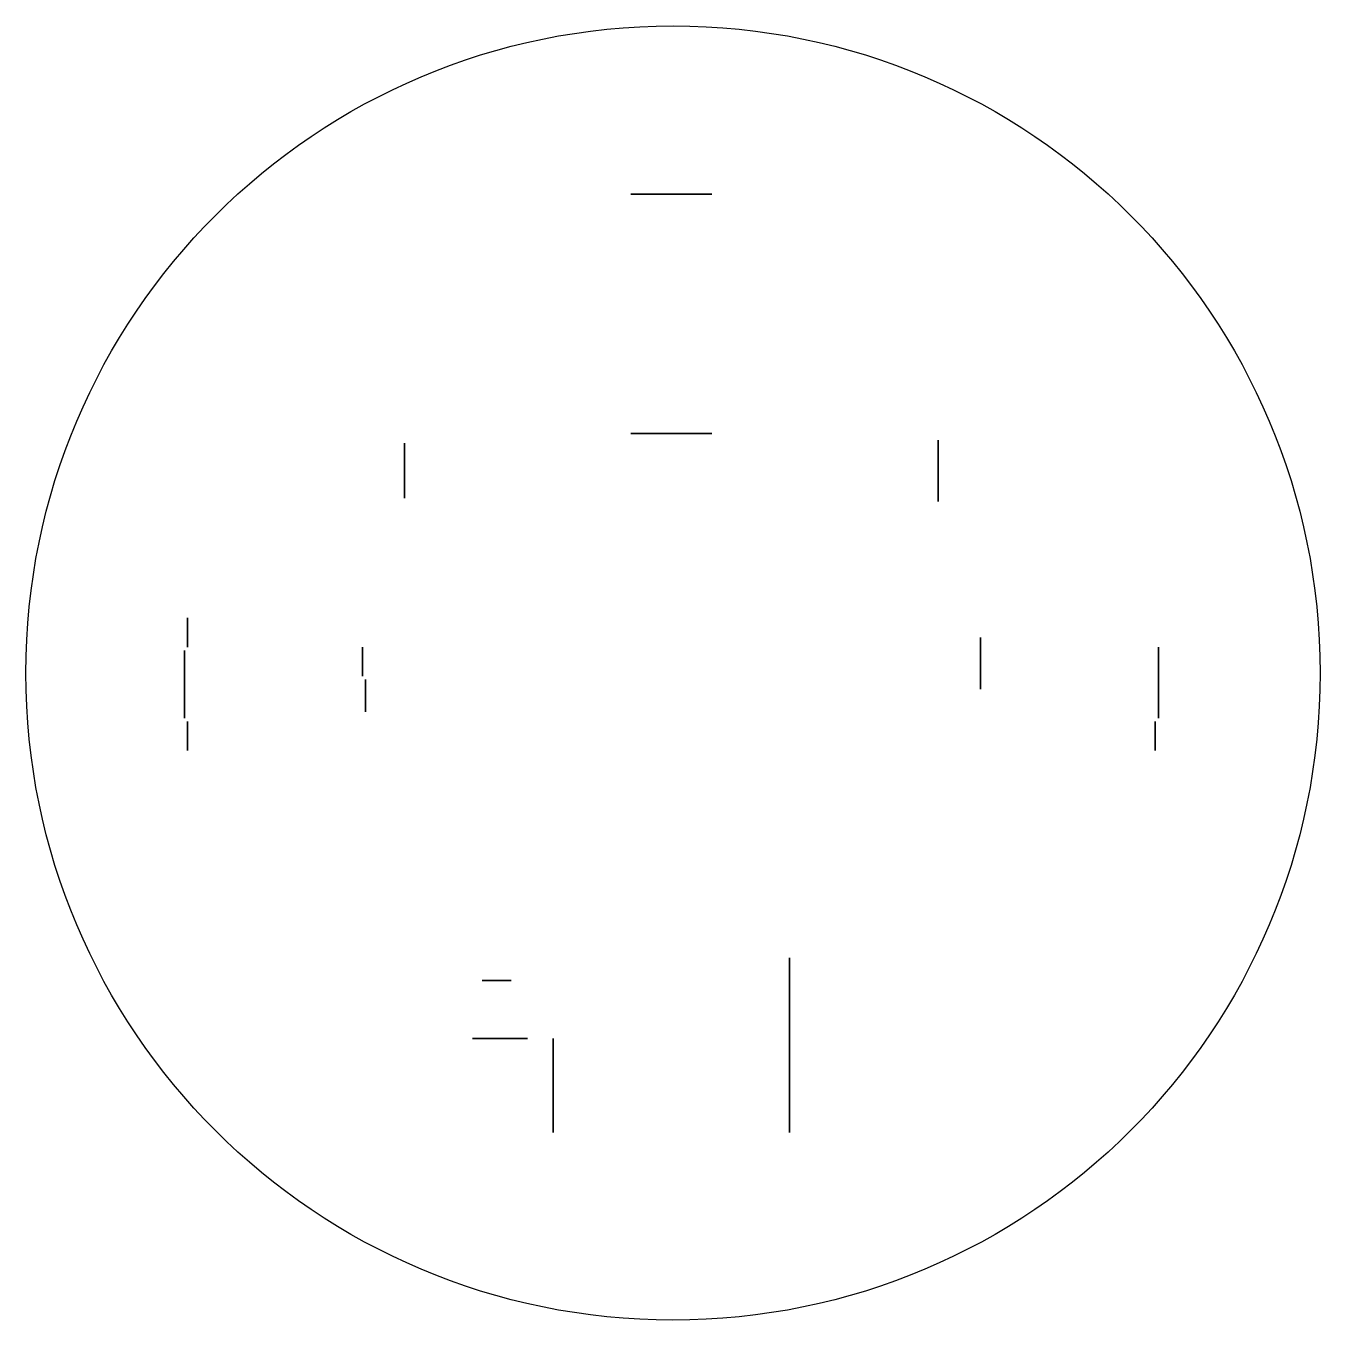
# Model space of a CAD drawing. Header units: metres. Extents: x -30 to 30, y -30 to 30.
import ezdxf

# ---------------------------------------------------------------- set-up
doc = ezdxf.new("R2010")
doc.units = ezdxf.units.M

msp = doc.modelspace()

# ---------------------------------------------------------------- linework, layer by layer
for points in [[(1.8, 22.2), (1.65, 22.2), (1.5, 22.2), (1.35, 22.2), (1.2, 22.2), (1.05, 22.2), (0.9, 22.2), (0.75, 22.2), (0.6, 22.2), (0.45, 22.2), (0.3, 22.2), (0.15, 22.2), (0, 22.2), (-0.15, 22.2), (-0.3, 22.2), (-0.45, 22.2), (-0.6, 22.2), (-0.75, 22.2), (-0.9, 22.2), (-1.05, 22.2), (-1.2, 22.2), (-1.35, 22.2), (-1.5, 22.2), (-1.65, 22.2), (-1.8, 22.2), (-1.95, 22.2)], [(1.8, 11.1), (1.65, 11.1), (1.5, 11.1), (1.35, 11.1), (1.2, 11.1), (1.05, 11.1), (0.9, 11.1), (0.75, 11.1), (0.6, 11.1), (0.45, 11.1), (0.3, 11.1), (0.15, 11.1), (0, 11.1), (-0.15, 11.1), (-0.3, 11.1), (-0.45, 11.1), (-0.6, 11.1), (-0.75, 11.1), (-0.9, 11.1), (-1.05, 11.1), (-1.2, 11.1), (-1.35, 11.1), (-1.5, 11.1), (-1.65, 11.1), (-1.8, 11.1), (-1.95, 11.1)], [(12.3, 9.45), (12.3, 9.6), (12.3, 9.75), (12.3, 9.9), (12.3, 10.05), (12.3, 10.2), (12.3, 10.35), (12.3, 10.5), (12.3, 10.65), (12.3, 10.8), (12.3, 7.95), (12.3, 8.1), (12.3, 8.25), (12.3, 8.4), (12.3, 8.55), (12.3, 8.7), (12.3, 8.85), (12.3, 9), (12.3, 9.15), (12.3, 9.3)], [(-12.45, 9.45), (-12.45, 9.6), (-12.45, 9.75), (-12.45, 9.9), (-12.45, 10.05), (-12.45, 10.2), (-12.45, 10.35), (-12.45, 10.65), (-12.45, 10.5), (-12.45, 8.25), (-12.45, 8.1), (-12.45, 8.4), (-12.45, 8.55), (-12.45, 8.7), (-12.45, 8.85), (-12.45, 9), (-12.45, 9.15), (-12.45, 9.3)], [(-22.5, 2.55), (-22.5, 2.4), (-22.5, 2.25), (-22.5, 2.1), (-22.5, 1.95), (-22.5, 1.8), (-22.5, 1.65), (-22.5, 1.5), (-22.5, 1.35), (-22.5, 1.2)], [(-14.4, 1.2), (-14.4, 1.05), (-14.4, 0.9), (-14.4, 0.75), (-14.4, 0.6), (-14.4, 0.45), (-14.4, 0.3), (-14.4, 0.15), (-14.4, 0), (-14.4, -0.15)], [(14.25, 1.65), (14.25, 0.6), (14.25, 0.75), (14.25, 0.9), (14.25, 0.45), (14.25, 1.2), (14.25, 1.35), (14.25, 1.5), (14.25, 1.05), (14.25, -0.6), (14.25, 0.3), (14.25, 0.15), (14.25, 0), (14.25, -0.15), (14.25, -0.3), (14.25, -0.45), (14.25, -0.75)], [(22.5, 1.2), (22.5, 1.05), (22.5, 0.9), (22.5, 0.75), (22.5, 0.6), (22.5, 0.45), (22.5, 0.3), (22.5, 0.15), (22.5, 0), (22.5, -0.15), (22.5, -0.3), (22.5, -1.8), (22.5, -1.65), (22.5, -1.5), (22.5, -1.35), (22.5, -1.2), (22.5, -0.45), (22.5, -0.9), (22.5, -0.75), (22.5, -0.6), (22.5, -1.95), (22.5, -1.05), (22.5, -2.1)], [(-22.65, -0.45), (-22.65, -0.3), (-22.65, -0.15), (-22.65, 0), (-22.65, 0.15), (-22.65, 0.3), (-22.65, 0.45), (-22.65, 0.6), (-22.65, 0.75), (-22.65, 0.9), (-22.65, 1.05), (-22.65, -2.1), (-22.65, -1.95), (-22.65, -1.8), (-22.65, -1.65), (-22.65, -1.5), (-22.65, -1.35), (-22.65, -1.2), (-22.65, -1.05), (-22.65, -0.9), (-22.65, -0.75), (-22.65, -0.6)], [(-14.25, -0.3), (-14.25, -0.45), (-14.25, -0.6), (-14.25, -0.75), (-14.25, -0.9), (-14.25, -1.05), (-14.25, -1.2), (-14.25, -1.35), (-14.25, -1.5), (-14.25, -1.65), (-14.25, -1.8)], [(-22.5, -2.25), (-22.5, -2.4), (-22.5, -2.55), (-22.5, -2.7), (-22.5, -2.85), (-22.5, -3), (-22.5, -3.15), (-22.5, -3.3), (-22.5, -3.45), (-22.5, -3.6)], [(22.35, -2.25), (22.35, -2.4), (22.35, -2.55), (22.35, -2.7), (22.35, -2.85), (22.35, -3), (22.35, -3.15), (22.35, -3.3), (22.35, -3.45), (22.35, -3.6)], [(5.4, -13.2), (5.4, -13.35), (5.4, -13.5), (5.4, -13.65), (5.4, -13.8), (5.4, -13.95), (5.4, -14.1), (5.4, -14.25), (5.4, -14.4), (5.4, -14.55), (5.4, -14.7), (5.4, -15), (5.4, -15.15), (5.4, -14.85), (5.4, -15.3), (5.4, -15.45), (5.4, -15.6), (5.4, -15.75), (5.4, -15.9), (5.4, -16.05), (5.4, -16.2), (5.4, -16.35), (5.4, -16.5), (5.4, -16.65), (5.4, -16.8), (5.4, -16.95), (5.4, -17.1), (5.4, -17.25), (5.4, -17.4), (5.4, -17.55), (5.4, -17.7), (5.4, -17.85), (5.4, -18), (5.4, -18.15), (5.4, -18.3), (5.4, -18.45), (5.4, -18.6), (5.4, -18.75), (5.4, -18.9), (5.4, -19.05), (5.4, -19.2), (5.4, -19.65), (5.4, -19.35), (5.4, -19.5), (5.4, -19.8), (5.4, -19.95), (5.4, -20.1), (5.4, -20.25), (5.4, -20.4), (5.4, -21.15), (5.4, -20.55), (5.4, -20.7), (5.4, -20.85), (5.4, -21), (5.4, -21.3)], [(-8.1, -14.25), (-7.95, -14.25), (-7.8, -14.25), (-7.65, -14.25), (-7.5, -14.25), (-8.85, -14.25), (-8.7, -14.25), (-8.55, -14.25), (-8.4, -14.25), (-8.25, -14.25)], [(-6.75, -16.95), (-7.05, -16.95), (-7.2, -16.95), (-7.35, -16.95), (-7.5, -16.95), (-7.65, -16.95), (-7.8, -16.95), (-7.95, -16.95), (-6.9, -16.95), (-9.3, -16.95), (-8.4, -16.95), (-8.55, -16.95), (-8.7, -16.95), (-8.85, -16.95), (-9, -16.95), (-9.15, -16.95), (-8.25, -16.95), (-8.1, -16.95)], [(-5.55, -16.95), (-5.55, -17.1), (-5.55, -17.25), (-5.55, -17.4), (-5.55, -17.55), (-5.55, -17.7), (-5.55, -17.85), (-5.55, -18), (-5.55, -18.15), (-5.55, -18.3), (-5.55, -18.45), (-5.55, -18.6), (-5.55, -18.75), (-5.55, -18.9), (-5.55, -19.05), (-5.55, -19.2), (-5.55, -19.35), (-5.55, -19.5), (-5.55, -19.65), (-5.55, -19.8), (-5.55, -19.95), (-5.55, -20.1), (-5.55, -20.25), (-5.55, -20.4), (-5.55, -20.55), (-5.55, -20.7), (-5.55, -20.85), (-5.55, -21), (-5.55, -21.15), (-5.55, -21.3)]]:
    msp.add_lwpolyline(points, close=True)
msp.add_circle((0, 0), 30)

doc.saveas('drawing.dxf')
